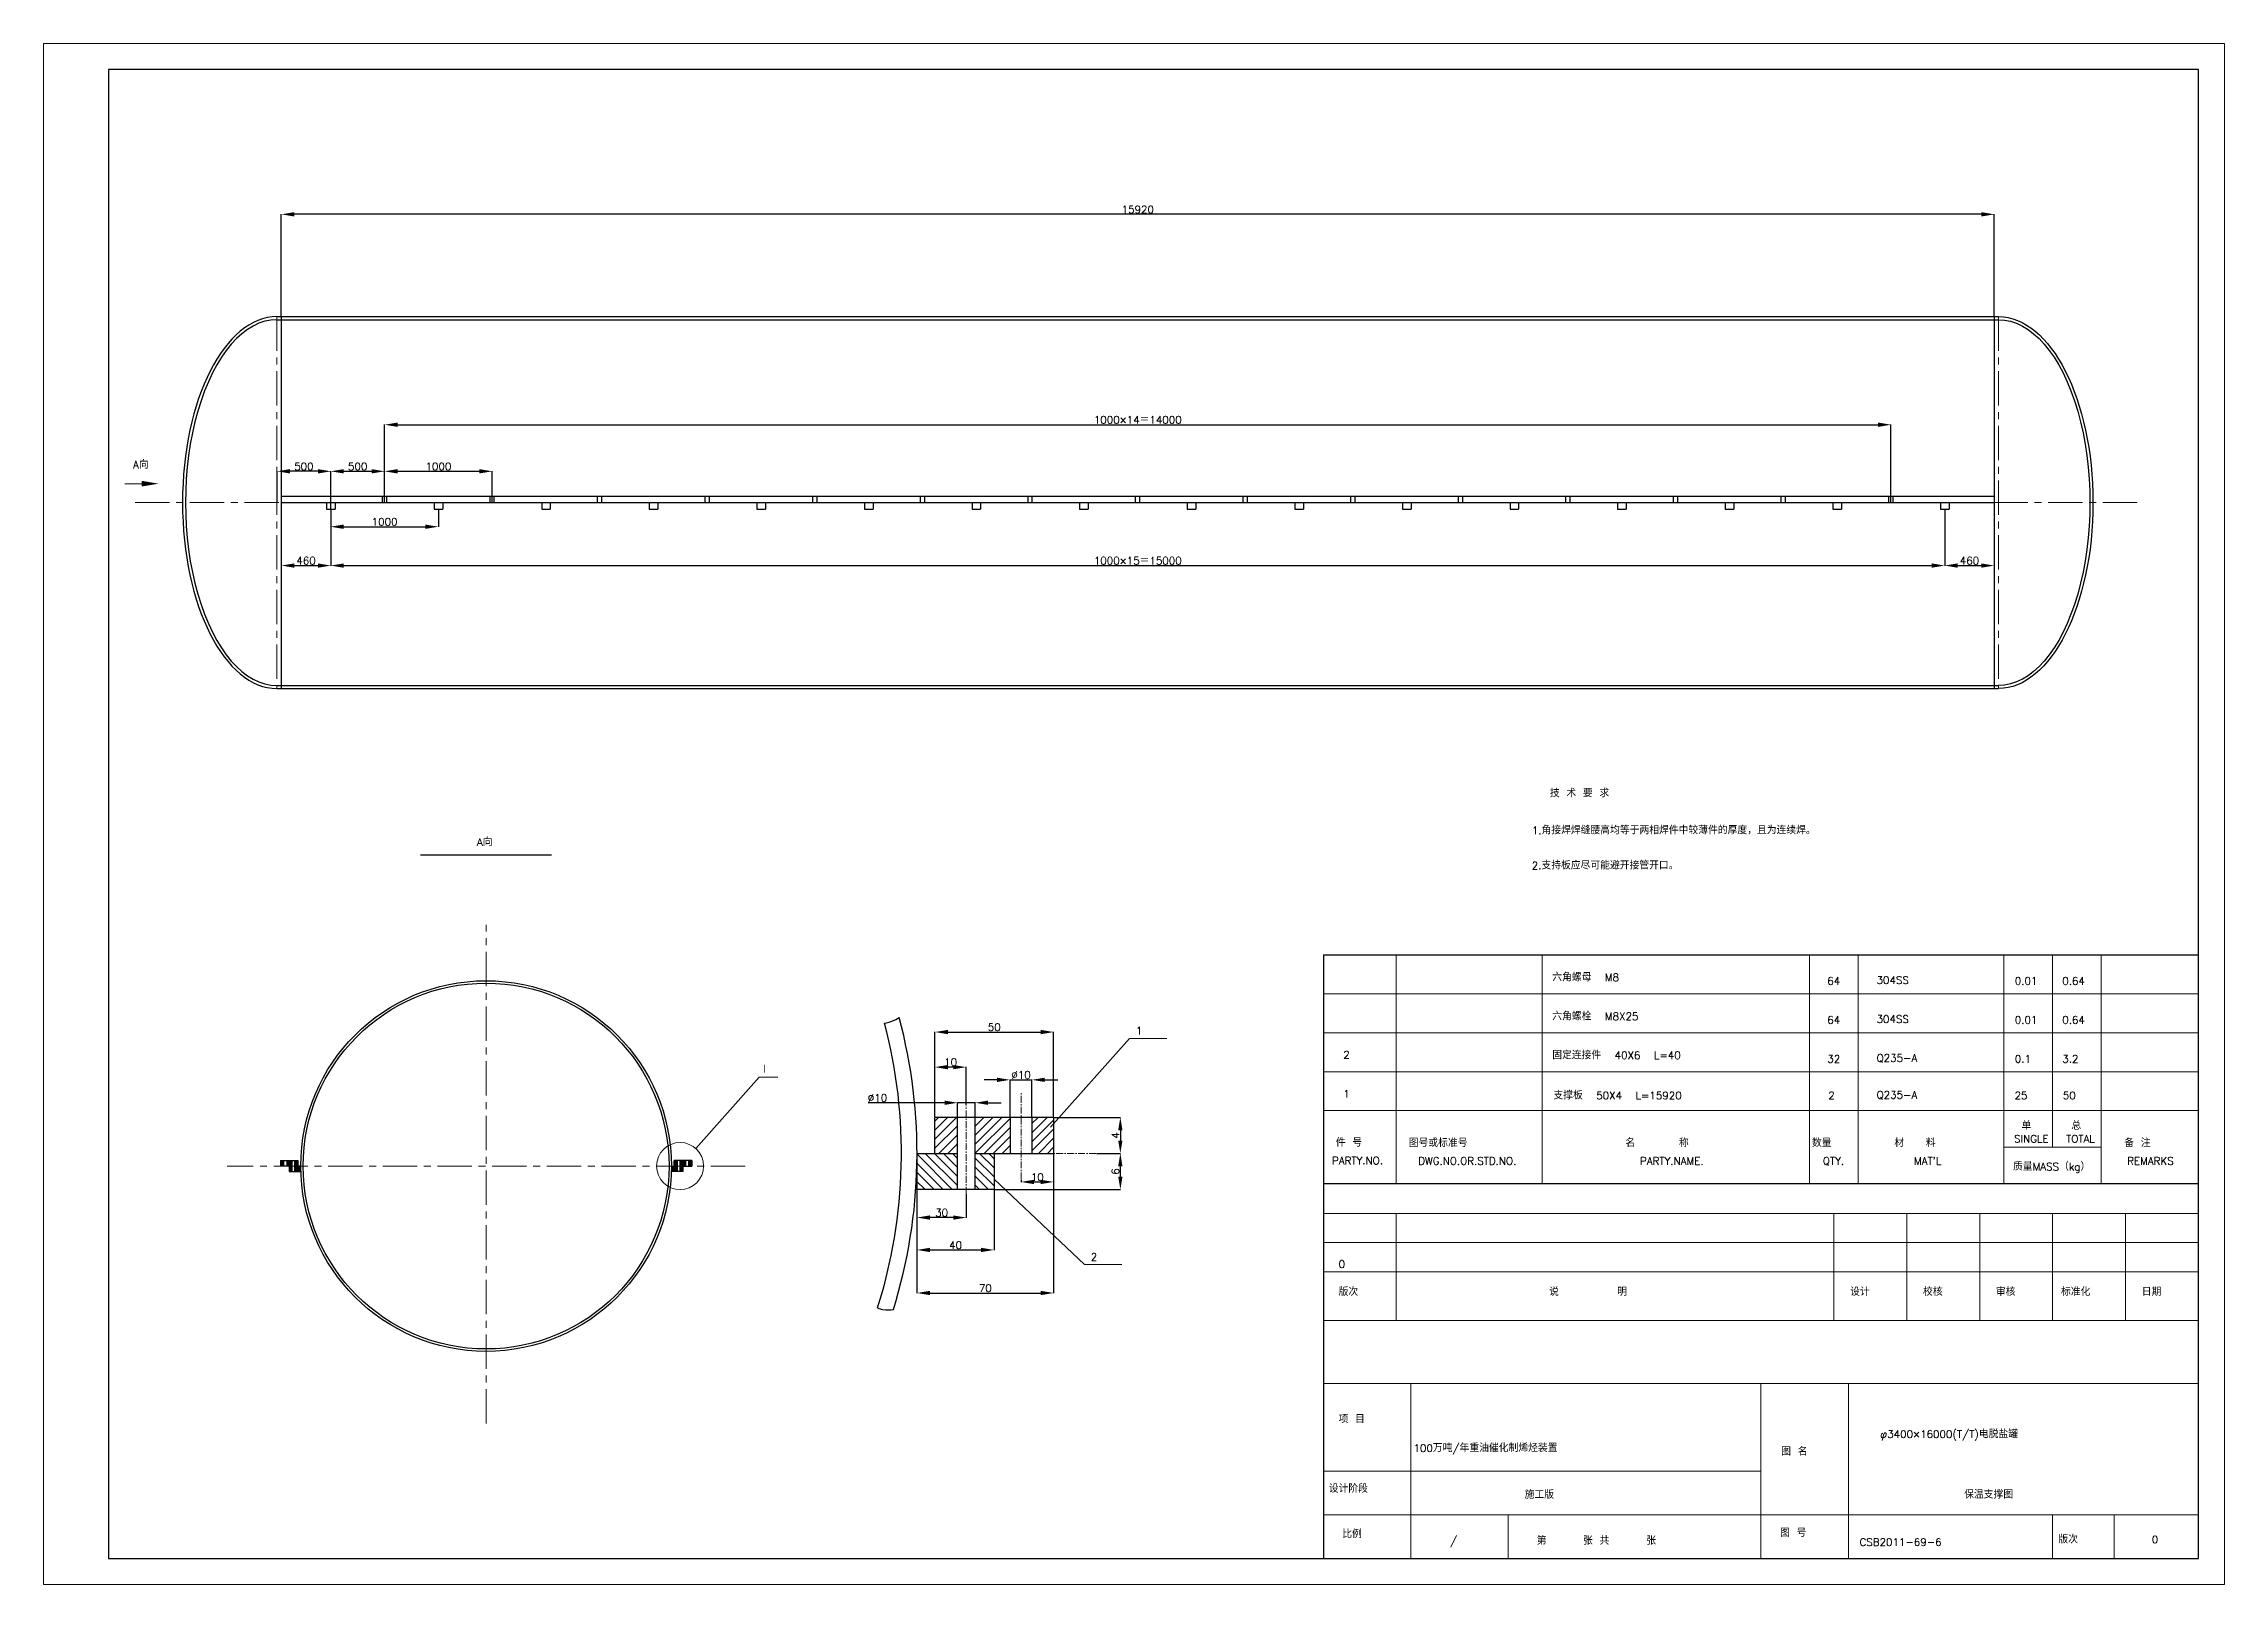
# Model space of a CAD drawing. Header units: millimetres. Extents: x 88585 to 143430, y -18275 to 16697.
# Drawn here: x 117893 to 138161, y -18275 to -3957 of the extents above; entities that cross this region are included whole.
import ezdxf
from ezdxf.enums import TextEntityAlignment as Align

# ---------------------------------------------------------------- set-up
doc = ezdxf.new("R2010")
doc.units = ezdxf.units.MM
doc.header["$PDMODE"] = 35
doc.linetypes.add('CENTER', pattern=[50.8, 31.75, -6.35, 6.35, -6.35])
doc.linetypes.add('CENTERX2', pattern=[4, 2.5, -0.5, 0.5, -0.5])
doc.layers.get('Defpoints').update_dxf_attribs({"lineweight": 15})
for name, color, linetype, lineweight in [('Layer4', 7, 'Continuous', 15), ('中心线', 1, 'CENTERX2', 15), ('图层1', 3, 'Continuous', 15), ('图层2', 1, 'CENTER', 15), ('粗实线', 250, 'Continuous', 30)]:
    doc.layers.add(name, color=color, linetype=linetype, lineweight=lineweight)
doc.layers.add('细线', color=7, linetype='Continuous')
doc.styles.get("Standard").update_dxf_attribs({"font": 'txt.shx', "height": 70, "bigfont": 'hzj.shx'})
doc.dimstyles.new('ISO-25$0', dxfattribs={"dimscale": 0.5, "dimtxt": 400, "dimasz": 3, "dimexe": 0.5, "dimexo": 0.625, "dimgap": 3, "dimtad": 1, "dimzin": 9, "dimdsep": 46, "dimtxsty": 'Standard', "dimcen": 2.5, "dimadec": 0, "dimazin": 0, "dimtfac": 1, "dimtmove": 0, "dimatfit": 3, "dimfxl": 0, "dimtolj": 1, "dimtzin": 0, "dimarcsym": 0})

# ---------------------------------------------------------------- blocks, each defined once
blk = doc.blocks.new('*D279')
at = {"layer": 'Defpoints', "color": 0}
for p in [(120102, -5543), (120102, -6494), (136022, -6494)]:
    blk.add_point(p, dxfattribs=at)
at = {"layer": '图层1', "color": 0, "lineweight": -2}
for p, q in [((120102, -6489), (120102, -5541)), ((135902, -5543), (120222, -5543)), ((136022, -6489), (136022, -5541))]:
    blk.add_line(p, q, dxfattribs=at)
at = {"layer": '图层1', "color": 0}
for points in [[(120222, -5523), (120222, -5563), (120102, -5543)], [(135902, -5523), (135902, -5563), (136022, -5543)]]:
    blk.add_solid(points, dxfattribs=at)
at = {"layer": '图层1', "color": 0, "insert": (128062, -5498), "char_height": 70, "attachment_point": 5}
blk.add_mtext('15920', dxfattribs=at)
blk = doc.blocks.new('*D280')
at = {"layer": 'Defpoints', "color": 0}
for p in [(126010, -14270), (127280, -14270), (127280, -15567)]:
    blk.add_point(p, dxfattribs=at)
at = {"layer": '图层1', "color": 0, "lineweight": -2}
for p, q in [((126010, -14275), (126010, -15568)), ((127280, -14275), (127280, -15568)), ((126130, -15567), (127160, -15567))]:
    blk.add_line(p, q, dxfattribs=at)
at = {"layer": '图层1', "color": 0}
for points in [[(126130, -15547), (126130, -15587), (126010, -15567)], [(127160, -15547), (127160, -15587), (127280, -15567)]]:
    blk.add_solid(points, dxfattribs=at)
at = {"layer": '图层1', "color": 0, "insert": (126645, -15522), "char_height": 70, "attachment_point": 5}
blk.add_mtext('70', dxfattribs=at)
blk = doc.blocks.new('*D281')
at = {"layer": 'Defpoints', "color": 0}
for p in [(126010, -14272), (126726, -14605), (126726, -15167)]:
    blk.add_point(p, dxfattribs=at)
at = {"layer": '图层1', "color": 0, "lineweight": -2}
for p, q in [((126010, -14277), (126010, -15168)), ((126726, -14610), (126726, -15168)), ((126130, -15167), (126606, -15167))]:
    blk.add_line(p, q, dxfattribs=at)
at = {"layer": '图层1', "color": 0}
for points in [[(126130, -15147), (126130, -15187), (126010, -15167)], [(126606, -15147), (126606, -15187), (126726, -15167)]]:
    blk.add_solid(points, dxfattribs=at)
at = {"layer": '图层1', "color": 0, "insert": (126368, -15122), "char_height": 70, "attachment_point": 5}
blk.add_mtext('40', dxfattribs=at)
blk = doc.blocks.new('*D282')
at = {"layer": 'Defpoints', "color": 0}
for p in [(127280, -13142), (126177, -13935), (127280, -13935)]:
    blk.add_point(p, dxfattribs=at)
at = {"layer": '图层1', "color": 0, "lineweight": -2}
for p, q in [((126177, -13930), (126177, -13141)), ((126297, -13142), (127160, -13142)), ((127280, -13930), (127280, -13141))]:
    blk.add_line(p, q, dxfattribs=at)
at = {"layer": '图层1', "color": 0}
for points in [[(126297, -13122), (126297, -13162), (126177, -13142)], [(127160, -13122), (127160, -13162), (127280, -13142)]]:
    blk.add_solid(points, dxfattribs=at)
at = {"layer": '图层1', "color": 0, "insert": (126728, -13097), "char_height": 70, "attachment_point": 5}
blk.add_mtext('50', dxfattribs=at)
blk = doc.blocks.new('*D283')
at = {"layer": 'Defpoints', "color": 0}
for p in [(127280, -13935), (127673, -14270), (127900, -14270)]:
    blk.add_point(p, dxfattribs=at)
at = {"layer": '图层1', "color": 0, "lineweight": -2}
for p, q in [((127285, -13935), (127901, -13935)), ((127900, -14055), (127900, -14150)), ((127678, -14270), (127901, -14270))]:
    blk.add_line(p, q, dxfattribs=at)
at = {"layer": '图层1', "color": 0}
for points in [[(127880, -14055), (127920, -14055), (127900, -13935)], [(127880, -14150), (127920, -14150), (127900, -14270)]]:
    blk.add_solid(points, dxfattribs=at)
at = {"layer": '图层1', "color": 0, "insert": (127855, -14103), "char_height": 70, "attachment_point": 5, "rotation": 90}
blk.add_mtext('4', dxfattribs=at)
blk = doc.blocks.new('*D284')
at = {"layer": 'Defpoints', "color": 0}
for p in [(127673, -14270), (127900, -14270), (126726, -14605)]:
    blk.add_point(p, dxfattribs=at)
at = {"layer": '图层1', "color": 0, "lineweight": -2}
for p, q in [((127678, -14270), (127901, -14270)), ((127900, -14485), (127900, -14390)), ((126731, -14605), (127901, -14605))]:
    blk.add_line(p, q, dxfattribs=at)
at = {"layer": '图层1', "color": 0}
for points in [[(127880, -14390), (127920, -14390), (127900, -14270)], [(127880, -14485), (127920, -14485), (127900, -14605)]]:
    blk.add_solid(points, dxfattribs=at)
at = {"layer": '图层1', "color": 0, "insert": (127855, -14437), "char_height": 70, "attachment_point": 5, "rotation": 90}
blk.add_mtext('6', dxfattribs=at)
blk = doc.blocks.new('*D285')
at = {"layer": 'Defpoints', "color": 0}
for p in [(127078, -13586), (126875, -13935), (127078, -13935)]:
    blk.add_point(p, dxfattribs=at)
at = {"layer": '图层1', "color": 0, "lineweight": -2}
for p, q in [((126755, -13586), (126635, -13586)), ((126875, -13930), (126875, -13585)), ((126875, -13586), (127078, -13586)), ((127078, -13930), (127078, -13585)), ((127198, -13586), (127318, -13586))]:
    blk.add_line(p, q, dxfattribs=at)
at = {"layer": '图层1', "color": 0}
for points in [[(126755, -13566), (126755, -13606), (126875, -13586)], [(127198, -13566), (127198, -13606), (127078, -13586)]]:
    blk.add_solid(points, dxfattribs=at)
at = {"layer": '图层1', "color": 0, "insert": (126977, -13541), "char_height": 70, "attachment_point": 5}
blk.add_mtext('%%C10', dxfattribs=at)
blk = doc.blocks.new('*D286')
at = {"layer": 'Defpoints', "color": 0}
for p in [(127280, -14270), (126977, -14510), (127280, -14535)]:
    blk.add_point(p, dxfattribs=at)
at = {"layer": '图层1', "color": 0, "lineweight": -2}
for p, q in [((127280, -14275), (127280, -14537)), ((126977, -14515), (126977, -14537)), ((127097, -14535), (127160, -14535))]:
    blk.add_line(p, q, dxfattribs=at)
at = {"layer": '图层1', "color": 0}
for points in [[(127097, -14515), (127097, -14555), (126977, -14535)], [(127160, -14515), (127160, -14555), (127280, -14535)]]:
    blk.add_solid(points, dxfattribs=at)
at = {"layer": '图层1', "color": 0, "insert": (127128, -14490), "char_height": 70, "attachment_point": 5}
blk.add_mtext('10', dxfattribs=at)
blk = doc.blocks.new('*D287')
at = {"layer": 'Defpoints', "color": 0}
for p in [(126177, -13468), (126177, -13935), (126468, -13824)]:
    blk.add_point(p, dxfattribs=at)
at = {"layer": '图层1', "color": 0, "lineweight": -2}
for p, q in [((126177, -13930), (126177, -13466)), ((126348, -13468), (126297, -13468)), ((126468, -13819), (126468, -13466))]:
    blk.add_line(p, q, dxfattribs=at)
at = {"layer": '图层1', "color": 0}
for points in [[(126297, -13448), (126297, -13488), (126177, -13468)], [(126348, -13448), (126348, -13488), (126468, -13468)]]:
    blk.add_solid(points, dxfattribs=at)
at = {"layer": '图层1', "color": 0, "insert": (126322, -13423), "char_height": 70, "attachment_point": 5}
blk.add_mtext('10', dxfattribs=at)
blk = doc.blocks.new('*D288')
at = {"layer": 'Defpoints', "color": 0}
for p in [(126386, -13799), (126386, -13935), (126551, -13935)]:
    blk.add_point(p, dxfattribs=at)
at = {"layer": '图层1', "color": 0, "lineweight": -2}
for p, q in [((126266, -13799), (125557, -13799)), ((126386, -13930), (126386, -13798)), ((126551, -13799), (126386, -13799)), ((126551, -13930), (126551, -13798)), ((126671, -13799), (126791, -13799))]:
    blk.add_line(p, q, dxfattribs=at)
at = {"layer": '图层1', "color": 0}
for points in [[(126266, -13779), (126266, -13819), (126386, -13799)], [(126671, -13779), (126671, -13819), (126551, -13799)]]:
    blk.add_solid(points, dxfattribs=at)
at = {"layer": '图层1', "color": 0, "insert": (125643, -13754), "char_height": 70, "attachment_point": 5}
blk.add_mtext('%%C10', dxfattribs=at)
blk = doc.blocks.new('*D289')
at = {"layer": 'Defpoints', "color": 0}
for p in [(126010, -14605), (126468, -14644), (126010, -14866)]:
    blk.add_point(p, dxfattribs=at)
at = {"layer": '图层1', "color": 0, "lineweight": -2}
for p, q in [((126010, -14610), (126010, -14867)), ((126468, -14649), (126468, -14867)), ((126348, -14866), (126130, -14866))]:
    blk.add_line(p, q, dxfattribs=at)
at = {"layer": '图层1', "color": 0}
for points in [[(126130, -14846), (126130, -14886), (126010, -14866)], [(126348, -14846), (126348, -14886), (126468, -14866)]]:
    blk.add_solid(points, dxfattribs=at)
at = {"layer": '图层1', "color": 0, "insert": (126239, -14821), "char_height": 70, "attachment_point": 5}
blk.add_mtext('30', dxfattribs=at)
blk = doc.blocks.new('*D290')
at = {"layer": 'Defpoints', "color": 0}
for p in [(120062, -7931), (120062, -8222), (120562, -8282)]:
    blk.add_point(p, dxfattribs=at)
at = {"layer": '图层1', "color": 0, "lineweight": -2}
for p, q in [((120062, -8217), (120062, -7930)), ((120442, -7931), (120182, -7931)), ((120562, -8277), (120562, -7930))]:
    blk.add_line(p, q, dxfattribs=at)
at = {"layer": '图层1', "color": 0}
for points in [[(120182, -7911), (120182, -7951), (120062, -7931)], [(120442, -7911), (120442, -7951), (120562, -7931)]]:
    blk.add_solid(points, dxfattribs=at)
at = {"layer": '图层1', "color": 0, "insert": (120312, -7886), "char_height": 70, "attachment_point": 5}
blk.add_mtext('500', dxfattribs=at)
blk = doc.blocks.new('*D291')
at = {"layer": 'Defpoints', "color": 0}
for p in [(120562, -8282), (121562, -8282), (121562, -8446)]:
    blk.add_point(p, dxfattribs=at)
at = {"layer": '图层1', "color": 0, "lineweight": -2}
for p, q in [((120562, -8287), (120562, -8447)), ((121562, -8287), (121562, -8447)), ((120682, -8446), (121442, -8446))]:
    blk.add_line(p, q, dxfattribs=at)
at = {"layer": '图层1', "color": 0}
for points in [[(120682, -8426), (120682, -8466), (120562, -8446)], [(121442, -8426), (121442, -8466), (121562, -8446)]]:
    blk.add_solid(points, dxfattribs=at)
at = {"layer": '图层1', "color": 0, "insert": (121062, -8401), "char_height": 70, "attachment_point": 5}
blk.add_mtext('1000', dxfattribs=at)
blk = doc.blocks.new('*D292')
at = {"layer": 'Defpoints', "color": 0}
for p in [(121062, -7931), (120562, -8282), (121062, -8222)]:
    blk.add_point(p, dxfattribs=at)
at = {"layer": '图层1', "color": 0, "lineweight": -2}
for p, q in [((120562, -8277), (120562, -7930)), ((120682, -7931), (120942, -7931)), ((121062, -8217), (121062, -7930))]:
    blk.add_line(p, q, dxfattribs=at)
at = {"layer": '图层1', "color": 0}
for points in [[(120682, -7911), (120682, -7951), (120562, -7931)], [(120942, -7911), (120942, -7951), (121062, -7931)]]:
    blk.add_solid(points, dxfattribs=at)
at = {"layer": '图层1', "color": 0, "insert": (120812, -7886), "char_height": 70, "attachment_point": 5}
blk.add_mtext('500', dxfattribs=at)
blk = doc.blocks.new('*D293')
at = {"layer": 'Defpoints', "color": 0}
for p in [(122062, -7931), (121062, -8222), (122062, -8222)]:
    blk.add_point(p, dxfattribs=at)
at = {"layer": '图层1', "color": 0, "lineweight": -2}
for p, q in [((121062, -8217), (121062, -7930)), ((121182, -7931), (121942, -7931)), ((122062, -8217), (122062, -7930))]:
    blk.add_line(p, q, dxfattribs=at)
at = {"layer": '图层1', "color": 0}
for points in [[(121182, -7911), (121182, -7951), (121062, -7931)], [(121942, -7911), (121942, -7951), (122062, -7931)]]:
    blk.add_solid(points, dxfattribs=at)
at = {"layer": '图层1', "color": 0, "insert": (121562, -7886), "char_height": 70, "attachment_point": 5}
blk.add_mtext('1000', dxfattribs=at)
blk = doc.blocks.new('*D294')
at = {"layer": 'Defpoints', "color": 0}
for p in [(135062, -7498), (121062, -8222), (135062, -8222)]:
    blk.add_point(p, dxfattribs=at)
at = {"layer": '图层1', "color": 0, "lineweight": -2}
for p, q in [((121062, -8217), (121062, -7497)), ((121182, -7498), (134942, -7498)), ((135062, -8217), (135062, -7497))]:
    blk.add_line(p, q, dxfattribs=at)
at = {"layer": '图层1', "color": 0}
for points in [[(121182, -7478), (121182, -7518), (121062, -7498)], [(134942, -7478), (134942, -7518), (135062, -7498)]]:
    blk.add_solid(points, dxfattribs=at)
at = {"layer": '图层1', "color": 0, "insert": (128062, -7453), "char_height": 70, "attachment_point": 5}
blk.add_mtext('1000×14＝14000', dxfattribs=at)
blk = doc.blocks.new('*D295')
at = {"layer": 'Defpoints', "color": 0}
for p in [(120562, -8282), (135562, -8282), (135562, -8807)]:
    blk.add_point(p, dxfattribs=at)
at = {"layer": '图层1', "color": 0, "lineweight": -2}
for p, q in [((120562, -8287), (120562, -8808)), ((135562, -8287), (135562, -8808)), ((120682, -8807), (135442, -8807))]:
    blk.add_line(p, q, dxfattribs=at)
at = {"layer": '图层1', "color": 0}
for points in [[(120682, -8787), (120682, -8827), (120562, -8807)], [(135442, -8787), (135442, -8827), (135562, -8807)]]:
    blk.add_solid(points, dxfattribs=at)
at = {"layer": '图层1', "color": 0, "insert": (128062, -8762), "char_height": 70, "attachment_point": 5}
blk.add_mtext('1000×15＝15000', dxfattribs=at)
blk = doc.blocks.new('*D296')
at = {"layer": 'Defpoints', "color": 0}
for p in [(120102, -8222), (120562, -8287), (120562, -8807)]:
    blk.add_point(p, dxfattribs=at)
at = {"layer": '图层1', "color": 0, "lineweight": -2}
for p, q in [((120102, -8227), (120102, -8808)), ((120562, -8292), (120562, -8808)), ((120222, -8807), (120442, -8807))]:
    blk.add_line(p, q, dxfattribs=at)
at = {"layer": '图层1', "color": 0}
for points in [[(120222, -8787), (120222, -8827), (120102, -8807)], [(120442, -8787), (120442, -8827), (120562, -8807)]]:
    blk.add_solid(points, dxfattribs=at)
at = {"layer": '图层1', "color": 0, "insert": (120332, -8762), "char_height": 70, "attachment_point": 5}
blk.add_mtext('460', dxfattribs=at)
blk = doc.blocks.new('*D297')
at = {"layer": 'Defpoints', "color": 0}
for p in [(135562, -8282), (136022, -8222), (136022, -8807)]:
    blk.add_point(p, dxfattribs=at)
at = {"layer": '图层1', "color": 0, "lineweight": -2}
for p, q in [((135562, -8287), (135562, -8808)), ((136022, -8227), (136022, -8808)), ((135682, -8807), (135902, -8807))]:
    blk.add_line(p, q, dxfattribs=at)
at = {"layer": '图层1', "color": 0}
for points in [[(135682, -8787), (135682, -8827), (135562, -8807)], [(135902, -8787), (135902, -8827), (136022, -8807)]]:
    blk.add_solid(points, dxfattribs=at)
at = {"layer": '图层1', "color": 0, "insert": (135792, -8762), "char_height": 70, "attachment_point": 5}
blk.add_mtext('460', dxfattribs=at)

msp = doc.modelspace()

# ---------------------------------------------------------------- hatches: boundary and pattern name
at = {"layer": '细线'}
h = msp.add_hatch(dxfattribs=at)
h.set_pattern_fill('ANSI31', color=256, scale=18.75, style=0)
h.set_pattern_definition([(45, (132337.626, -192352.15), (-42.09495, 42.09495), [])])
h.paths.add_polyline_path([(126386.029, -14269.949), (126386.029, -13935.117), (126176.565, -13935.117), (126176.565, -14269.949)])
h.paths.add_polyline_path([(126550.589, -13935.117), (126550.589, -14269.949), (126875.037, -14269.949), (126875.037, -13935.117)])
h.paths.add_polyline_path([(127078.408, -14269.949), (127280.12, -14269.949), (127280.12, -13935.117), (127078.408, -13935.117)])
h = msp.add_hatch(dxfattribs=at)
h.set_pattern_fill('ANSI31', color=256, scale=2.8125, style=0)
h.set_pattern_definition([(135, (119334.267, -41099.435), (6.3142426, 6.3142426), [])])
h.paths.add_polyline_path([(120227.006, -14387.105), (120227.006, -14336.88), (120258.426, -14336.88), (120258.426, -14387.105)])
h.paths.add_polyline_path([(120202.322, -14336.88), (120202.322, -14387.105), (120153.655, -14387.105), (120153.655, -14336.88)])
h.paths.add_polyline_path([(120123.149, -14387.105), (120092.893, -14387.105), (120092.893, -14336.88), (120123.149, -14336.88)])
h = msp.add_hatch(dxfattribs=at)
h.set_pattern_fill('ANSI31', color=256, scale=2.8125, angle=90, style=0)
h.set_pattern_definition([(45, (119334.267, -41099.435), (6.3142426, -6.3142426), [])])
h.paths.add_polyline_path([(120283.357, -14387.105, 0.017102047), (120285.076, -14437.33), (120227.006, -14437.33), (120227.006, -14387.105)])
h.paths.add_polyline_path([(120202.322, -14437.33), (120175.971, -14437.33), (120175.971, -14387.105), (120202.322, -14387.105)])
h = msp.add_hatch(dxfattribs=at)
h.set_pattern_fill('ANSI31', color=256, scale=2.8125, angle=90, style=0)
h.set_pattern_definition([(135, (124676.448, -41099.435), (-6.3142426, -6.3142426), [])])
h.paths.add_polyline_path([(123727.357, -14387.105, -0.017102047), (123725.639, -14437.33), (123783.708, -14437.33), (123783.708, -14387.105)])
h.paths.add_polyline_path([(123808.392, -14437.33), (123834.743, -14437.33), (123834.743, -14387.105), (123808.392, -14387.105)])
h = msp.add_hatch(dxfattribs=at)
h.set_pattern_fill('ANSI31', color=256, scale=2.8125, style=0)
h.set_pattern_definition([(45, (124676.448, -41099.435), (-6.3142426, 6.3142426), [])])
h.paths.add_polyline_path([(123783.708, -14387.105), (123783.708, -14336.88), (123752.289, -14336.88), (123752.289, -14387.105)])
h.paths.add_polyline_path([(123808.392, -14336.88), (123808.392, -14387.105), (123857.06, -14387.105), (123857.06, -14336.88)])
h.paths.add_polyline_path([(123887.565, -14387.105), (123917.822, -14387.105), (123917.822, -14336.88), (123887.565, -14336.88)])
h = msp.add_hatch(dxfattribs=at)
h.set_pattern_fill('ANSI31', color=256, scale=18.75, angle=90, style=0)
h.set_pattern_definition([(135, (132337.626, -192352.15), (-42.09495, -42.09495), [])])
h.paths.add_polyline_path([(126010.355, -14269.949, -0.017102047), (125998.899, -14604.78), (126386.029, -14604.78), (126386.029, -14269.949)])
h.paths.add_polyline_path([(126550.589, -14604.78), (126726.261, -14604.78), (126726.261, -14269.949), (126550.589, -14269.949)])

# ---------------------------------------------------------------- linework, layer by layer
at = {"layer": 'Layer4', "color": 0}
for p, q in [((130464.974, -12424.879), (130464.974, -14549.629)), ((131820.459, -12424.879), (131820.459, -14549.629)), ((134305.513, -12424.879), (134305.513, -14549.629)), ((134757.342, -12424.879), (134757.342, -14549.629)), ((136112.826, -12424.879), (136112.826, -14549.629)), ((136564.654, -12424.879), (136564.654, -14210.758)), ((137016.482, -12424.879), (137016.482, -14549.629)), ((129787.232, -12786.92), (137920.138, -12786.92)), ((129787.232, -13148.962), (137920.138, -13148.962)), ((129787.232, -13510.425), (137920.138, -13510.425)), ((129787.232, -13871.887), (137920.138, -13871.887)), ((129787.232, -13871.887), (137920.138, -13871.887)), ((136112.826, -14210.758), (137016.482, -14210.758)), ((129787.232, -14549.629), (137920.138, -14549.629)), ((129787.232, -14549.629), (137920.138, -14549.629)), ((129787.232, -14549.629), (137920.138, -14549.629)), ((129787.232, -14549.629), (137920.138, -14549.629)), ((129787.232, -14549.629), (137920.138, -14549.629)), ((129787.232, -14549.629), (137920.138, -14549.629)), ((129787.232, -14549.629), (137920.138, -14549.629)), ((129787.232, -14549.629), (137920.138, -14549.629))]:
    msp.add_line(p, q, dxfattribs=at)
at = {"layer": 'Layer4'}
for p, q in [((127986.038, -13200.559), (127250.375, -14026.455)), ((127986.038, -13200.559), (128333.071, -13200.559)), ((124544.055, -13561.209), (123953.872, -14223.781)), ((124544.055, -13561.209), (124717.572, -13561.209)), ((127565.983, -15303.28), (126726.261, -14509.261)), ((127565.983, -15303.28), (127913.016, -15303.28)), ((129245.038, -18033.688), (133582.588, -18033.688)), ((129245.038, -18033.688), (133582.588, -18033.688))]:
    msp.add_line(p, q, dxfattribs=at)
at = {"layer": 'Layer4', "color": 7}
for p, q in [((129787.232, -14827.265), (137920.138, -14827.265)), ((129787.232, -14827.265), (137920.138, -14827.265)), ((130464.974, -14827.265), (130464.974, -15821.287)), ((134531.427, -14827.265), (134531.427, -15821.287)), ((135209.17, -14827.265), (135209.17, -15821.287)), ((135886.912, -14827.265), (135886.912, -15821.287)), ((136564.654, -14827.265), (136564.654, -15821.287)), ((137242.396, -14827.265), (137242.396, -15821.287)), ((129787.232, -15098.362), (137920.138, -15098.362)), ((129787.232, -15369.459), (137920.138, -15369.459)), ((129787.232, -15821.287), (137920.138, -15821.287)), ((129787.232, -15821.287), (137920.138, -15821.287)), ((129787.232, -16408.663), (137920.138, -16408.663)), ((130600.523, -16408.663), (130600.523, -17628.599)), ((133853.685, -16408.663), (133853.685, -18035.244)), ((134666.976, -16408.663), (134666.976, -18035.244)), ((129787.232, -17221.954), (133853.685, -17221.954)), ((129787.232, -17628.599), (137920.138, -17628.599)), ((130600.523, -17628.599), (130600.523, -18035.244)), ((131504.179, -17628.599), (131504.179, -18035.244)), ((136564.544, -17628.599), (136564.544, -18035.244)), ((137135.429, -17628.599), (137135.429, -18035.244))]:
    msp.add_line(p, q, dxfattribs=at)
at = {"layer": 'Layer4'}
msp.add_circle((123808.392, -14387.105), 218.721, dxfattribs=at)
at = {"layer": '图层1', "color": 7}
for p, q in [((117892.795, -3956.598), (138161.113, -3956.598)), ((117892.795, -18274.663), (117892.795, -3956.598)), ((138161.113, -3956.598), (138161.113, -18274.663)), ((118646.493, -8045.993), (118802.691, -8045.993)), ((138161.113, -18274.663), (117892.795, -18274.663))]:
    msp.add_line(p, q, dxfattribs=at)
msp.add_solid([(118802.691, -8019.326), (118802.691, -8072.659), (118962.691, -8045.993)], dxfattribs=at)
at = {"layer": '图层2', "ltscale": 10}
for p, q in [((120061.801, -6493.886), (120061.801, -9949.886)), ((136061.801, -6493.886), (136061.801, -9949.886)), ((118744.182, -8221.886), (137379.42, -8221.886)), ((122005.357, -16778.146), (122005.357, -12145.614)), ((124412.465, -14387.105), (119598.25, -14387.105))]:
    msp.add_line(p, q, dxfattribs=at)
at = {"layer": '图层2', "ltscale": 2}
for p, q in [((126976.723, -14509.968), (126976.723, -13710.39)), ((126468.309, -14644.381), (126468.309, -13823.992)), ((127672.986, -14269.949), (126550.589, -14269.949))]:
    msp.add_line(p, q, dxfattribs=at)
at = {"layer": '粗实线', "color": 7}
for p, q in [((137920.138, -4197.573), (118495.233, -4197.573)), ((118495.233, -4197.573), (118495.233, -18033.688)), ((137920.138, -18029.538), (137920.138, -4197.573)), ((120061.801, -6493.886), (136061.801, -6493.886)), ((120061.801, -6521.886), (136061.801, -6521.886)), ((120101.801, -6493.886), (120101.801, -9949.886)), ((136021.801, -6493.886), (136021.801, -9949.886)), ((120101.801, -8161.886), (136021.801, -8161.886)), ((120101.801, -8161.886), (120101.801, -8221.886)), ((120101.801, -8221.886), (136021.801, -8221.886)), ((136021.801, -8161.886), (136021.801, -8221.886)), ((120061.801, -9921.886), (136061.801, -9921.886)), ((120061.801, -9949.886), (136061.801, -9949.886)), ((121394.525, -11495.156), (122613.727, -11495.156)), ((129787.232, -12424.879), (129787.232, -18035.244)), ((126176.565, -14269.949), (126176.565, -13935.117)), ((127280.12, -13935.117), (126176.565, -13935.117)), ((126386.029, -14604.78), (126386.029, -13935.117)), ((126550.589, -14604.78), (126550.589, -13935.117)), ((126875.037, -13935.117), (126875.037, -14269.949)), ((127078.408, -13935.117), (127078.408, -14269.949)), ((127280.12, -13935.117), (127280.12, -14269.949)), ((120092.893, -14336.88), (120258.426, -14336.88)), ((120092.893, -14336.88), (120092.893, -14387.105)), ((120202.322, -14387.105), (120092.893, -14387.105)), ((120123.149, -14336.88), (120123.149, -14387.105)), ((120153.655, -14336.88), (120153.655, -14387.105)), ((120175.971, -14387.105), (120175.971, -14437.33)), ((120202.322, -14437.33), (120202.322, -14336.88)), ((120227.006, -14437.33), (120227.006, -14336.88)), ((120283.357, -14387.105), (120227.006, -14387.105)), ((120258.426, -14387.105), (120258.426, -14336.88)), ((123727.357, -14387.105), (123783.708, -14387.105)), ((123752.289, -14387.105), (123752.289, -14336.88)), ((123917.822, -14336.88), (123752.289, -14336.88)), ((123783.708, -14437.33), (123783.708, -14336.88)), ((123808.392, -14437.33), (123808.392, -14336.88)), ((123808.392, -14387.105), (123917.822, -14387.105)), ((123834.743, -14387.105), (123834.743, -14437.33)), ((123857.06, -14336.88), (123857.06, -14387.105)), ((123887.565, -14336.88), (123887.565, -14387.105)), ((123917.822, -14336.88), (123917.822, -14387.105)), ((126010.355, -14269.949), (126386.029, -14269.949)), ((126550.589, -14269.949), (127280.12, -14269.949)), ((126726.261, -14269.949), (126726.261, -14604.78)), ((120175.971, -14437.33), (120285.076, -14437.33)), ((123834.743, -14437.33), (123725.639, -14437.33)), ((126726.261, -14604.78), (125998.899, -14604.78)), ((118495.233, -18033.688), (137920.138, -18033.688))]:
    msp.add_line(p, q, dxfattribs=at)
at = {"layer": '粗实线', "color": 0}
for p, q in [((120521.801, -8221.886), (120521.801, -8281.886)), ((120521.801, -8281.886), (120601.801, -8281.886)), ((120601.801, -8221.886), (120601.801, -8281.886)), ((121041.801, -8221.886), (121041.801, -8161.886)), ((121041.801, -8221.886), (121081.801, -8221.886)), ((121081.801, -8221.886), (121081.801, -8161.886)), ((121521.801, -8221.886), (121521.801, -8281.886)), ((121521.801, -8281.886), (121601.801, -8281.886)), ((121601.801, -8221.886), (121601.801, -8281.886)), ((122041.801, -8221.886), (122041.801, -8161.886)), ((122041.801, -8221.886), (122081.801, -8221.886)), ((122081.801, -8221.886), (122081.801, -8161.886)), ((122521.801, -8221.886), (122521.801, -8281.886)), ((122521.801, -8281.886), (122601.801, -8281.886)), ((122601.801, -8221.886), (122601.801, -8281.886)), ((123041.801, -8221.886), (123041.801, -8161.886)), ((123081.801, -8221.886), (123081.801, -8161.886)), ((123521.801, -8221.886), (123521.801, -8281.886)), ((123521.801, -8281.886), (123601.801, -8281.886)), ((123601.801, -8221.886), (123601.801, -8281.886)), ((124041.801, -8221.886), (124041.801, -8161.886)), ((124081.801, -8221.886), (124081.801, -8161.886)), ((124521.801, -8221.886), (124521.801, -8281.886)), ((124521.801, -8281.886), (124601.801, -8281.886)), ((124601.801, -8221.886), (124601.801, -8281.886)), ((125041.801, -8221.886), (125041.801, -8161.886)), ((125081.801, -8221.886), (125081.801, -8161.886)), ((125521.801, -8221.886), (125521.801, -8281.886)), ((125521.801, -8281.886), (125601.801, -8281.886)), ((125601.801, -8221.886), (125601.801, -8281.886)), ((126041.801, -8221.886), (126041.801, -8161.886)), ((126081.801, -8221.886), (126081.801, -8161.886)), ((126521.801, -8221.886), (126521.801, -8281.886)), ((126521.801, -8281.886), (126601.801, -8281.886)), ((126601.801, -8221.886), (126601.801, -8281.886)), ((127041.801, -8221.886), (127041.801, -8161.886)), ((127081.801, -8221.886), (127081.801, -8161.886)), ((127521.801, -8221.886), (127521.801, -8281.886)), ((127521.801, -8281.886), (127601.801, -8281.886)), ((127601.801, -8221.886), (127601.801, -8281.886)), ((128041.801, -8221.886), (128041.801, -8161.886)), ((128081.801, -8221.886), (128081.801, -8161.886)), ((128521.801, -8221.886), (128521.801, -8281.886)), ((128521.801, -8281.886), (128601.801, -8281.886)), ((128601.801, -8221.886), (128601.801, -8281.886)), ((129041.801, -8221.886), (129041.801, -8161.886)), ((129081.801, -8221.886), (129081.801, -8161.886)), ((129521.801, -8221.886), (129521.801, -8281.886)), ((129521.801, -8281.886), (129601.801, -8281.886)), ((129601.801, -8221.886), (129601.801, -8281.886)), ((130041.801, -8221.886), (130041.801, -8161.886)), ((130081.801, -8221.886), (130081.801, -8161.886)), ((130521.801, -8221.886), (130521.801, -8281.886)), ((130521.801, -8281.886), (130601.801, -8281.886)), ((130601.801, -8221.886), (130601.801, -8281.886)), ((131041.801, -8221.886), (131041.801, -8161.886)), ((131081.801, -8221.886), (131081.801, -8161.886)), ((131521.801, -8221.886), (131521.801, -8281.886)), ((131521.801, -8281.886), (131601.801, -8281.886)), ((131601.801, -8221.886), (131601.801, -8281.886)), ((132041.801, -8221.886), (132041.801, -8161.886)), ((132081.801, -8221.886), (132081.801, -8161.886)), ((132521.801, -8221.886), (132521.801, -8281.886)), ((132521.801, -8281.886), (132601.801, -8281.886)), ((132601.801, -8221.886), (132601.801, -8281.886)), ((133041.801, -8221.886), (133041.801, -8161.886)), ((133081.801, -8221.886), (133081.801, -8161.886)), ((133521.801, -8221.886), (133521.801, -8281.886)), ((133521.801, -8281.886), (133601.801, -8281.886)), ((133601.801, -8221.886), (133601.801, -8281.886)), ((134041.801, -8221.886), (134041.801, -8161.886)), ((134081.801, -8221.886), (134081.801, -8161.886)), ((134521.801, -8221.886), (134521.801, -8281.886)), ((134521.801, -8281.886), (134601.801, -8281.886)), ((134601.801, -8221.886), (134601.801, -8281.886)), ((135041.801, -8221.886), (135041.801, -8161.886)), ((135041.801, -8221.886), (135081.801, -8221.886)), ((135081.801, -8221.886), (135081.801, -8161.886)), ((135521.801, -8221.886), (135521.801, -8281.886)), ((135521.801, -8281.886), (135601.801, -8281.886)), ((135601.801, -8221.886), (135601.801, -8281.886)), ((129787.232, -12424.879), (137920.138, -12424.879)), ((129787.232, -14549.629), (137920.138, -14549.629))]:
    msp.add_line(p, q, dxfattribs=at)
at = {"layer": '粗实线', "color": 7}
for radius in [1722, 1700]:
    msp.add_circle((122005.357, -14387.105), radius, dxfattribs=at)
for radius, start, end in [(4754.184, 342.4228181, 14.7376786), (4898.904, 342.7976917, 14.9453447)]:
    msp.add_arc((121111.452, -14269.949), radius, start, end, dxfattribs=at)
for major_axis, ratio, start_param, end_param in [((0, -1728), 0.508101852, 3.141592654, 6.283185307), ((0, 1700), 0.5, 0, 3.141592654)]:
    msp.add_ellipse((120061.801, -8221.886), major_axis=major_axis, ratio=ratio, start_param=start_param, end_param=end_param, dxfattribs=at)
at = {"layer": '粗实线', "color": 7, "extrusion": (0, 0, -1)}
for major_axis, ratio, start_param, end_param in [((0, -1728), 0.508101852, 3.141592654, 6.283185307), ((0, 1700), 0.5, 0, 3.141592654)]:
    msp.add_ellipse((136061.801, -8221.886), major_axis=major_axis, ratio=ratio, start_param=start_param, end_param=end_param, dxfattribs=at)
at = {"layer": '细线'}
for points, knots in [([(125709.226, -13060.513), (125727.83, -13056.019), (125792.941, -13038.371), (125825.358, -13016.673), (125844.636, -13006.534)], [18.762908194, 18.762908194, 18.762908194, 18.762908194, 27.915182873, 47.779040354, 47.779040354, 47.779040354, 47.779040354]), ([(125643.667, -15705.666), (125658.533, -15710.779), (125726.549, -15731.236), (125765.751, -15723.133), (125791.21, -15718.782)], [18.524210209, 18.524210209, 18.524210209, 18.524210209, 25.872957723, 49.638757332, 49.638757332, 49.638757332, 49.638757332])]:
    msp.add_open_spline(points, degree=3, knots=knots, dxfattribs=at)

# ---------------------------------------------------------------- texts
at = {"layer": '中心线', "color": 7}
for p in [(118796.585, -7860.795), (121992.728, -11368.648)]:
    msp.add_text('A向', height=70, dxfattribs=at).set_placement(p, align=Align.MIDDLE)
for s, p in [('技 术 要 求', (131892.135, -10958.452)), ('1.角接焊焊缝腰高均等于两相焊件中较薄件的厚度，且为连续焊。', (131724.815, -11302.817)), ('2.支持板应尽可能避开接管开口。', (131723.543, -11629.94)), ('六角螺母  M8', (131914.297, -12669.174)), ('64', (134470.964, -12702.478)), ('304SS', (134928.467, -12694.343)), ('0.01', (136213.211, -12702.478)), ('0.64', (136654.54, -12702.478)), ('六角螺栓  M8X25', (131914.297, -13031.216)), ('1', (128044.801, -13164.305)), ('64', (134470.964, -13064.52)), ('304SS', (134928.467, -13056.385)), ('0.01', (136213.211, -13064.52)), ('0.64', (136654.54, -13064.52)), ('2', (129971.297, -13389.209)), ('固定连接件  40X6  L=40', (131914.297, -13393.258)), ('32', (134470.964, -13426.561)), ('Q235-A', (134928.467, -13418.427)), ('0.1', (136213.211, -13426.561)), ('3.2', (136654.54, -13426.561)), ('Ⅰ', (124545.505, -13524.955)), ('1', (129971.297, -13750.672)), ('支撑板  50X4  L=15920', (131925.378, -13767.178)), ('2', (134480.088, -13766.782)), ('Q235-A', (134928.467, -13761.122)), ('25', (136211.177, -13766.782)), ('50', (136659.611, -13766.782)), ('单', (136275.494, -14049.101)), ('总', (136738.979, -14049.101)), ('件 号', (129902.889, -14205.318)), ('图号或标准号', (130580.504, -14208.909)), ('名      称', (132593.578, -14208.909)), ('数量', (134327.649, -14208.909)), ('材   料', (135092.898, -14208.909)), ('SINGLE', (136206.739, -14168.748)), ('TOTAL', (136690.276, -14168.748)), ('备 注', (137230.772, -14208.909)), ('PARTY.NO.', (129867.153, -14371.341)), ('DWG.NO.OR.STD.NO.', (130668.366, -14374.932)), ('PARTY.NAME.', (132730.057, -14374.932)), ('QTY.', (134429.034, -14374.932)), ("MAT'L", (135276.13, -14374.932)), ('质量MASS（kg）', (136196.581, -14427.731)), ('REMARKS', (137257.751, -14374.932)), ('2', (127624.747, -15267.025)), ('0', (129928.97, -15333.133)), ('版次', (129928.97, -15592.342)), ('说        明', (131884.676, -15592.342)), ('设计', (134682.326, -15592.342)), ('校核', (135360.068, -15592.342)), ('审核', (136037.81, -15592.342)), ('标准化', (136642.62, -15592.342)), ('日期', (137393.294, -15592.342)), ('项 目', (129928.049, -16774.896)), ('100万吨/年重油催化制烯烃装置', (130624.829, -17043.357)), ('图 名', (134042.624, -17076.323)), ('φ3400×16000(T/T)电脱盐罐', (134961.312, -16913.523)), ('设计阶段', (129837.152, -17421.513)), ('施工版', (131657.321, -17477.521)), ('保温支撑图', (135742.453, -17475.884)), ('比例', (129963.076, -17842.964)), ('/', (130965.108, -17905.039)), ('第     张 共     张', (131770.041, -17905.244)), ('图 号', (134031.831, -17831.944)), ('版次', (136618.554, -17892.86)), ('0', (137486.303, -17892.86)), ('CSB2011-69-6', (134770.505, -17916.889))]:
    msp.add_text(s, height=70, dxfattribs=at).set_placement(p)

# ---------------------------------------------------------------- dimensions: what is measured, and where the dimension line sits
at = {"layer": '图层1', "color": 7}
for base, p1, p2, picture, middle in [((120101.801, -5542.704), (136021.801, -6493.886), (120101.801, -6493.886), '*D279', (128061.801, -5497.704)), ((120061.801, -7931.357), (120561.801, -8281.886), (120061.801, -8221.886), '*D290', (120311.801, -7886.357)), ((121061.801, -7931.357), (120561.801, -8281.886), (121061.801, -8221.886), '*D292', (120811.801, -7886.357)), ((122061.801, -7931.357), (121061.801, -8221.886), (122061.801, -8221.886), '*D293', (121561.801, -7886.357)), ((120561.801, -8806.587), (120101.801, -8221.886), (120561.801, -8286.886), '*D296', (120331.801, -8761.587)), ((121561.801, -8446.071), (120561.801, -8281.886), (121561.801, -8281.886), '*D291', (121061.801, -8401.071)), ((136021.801, -8806.587), (135561.801, -8281.886), (136021.801, -8221.886), '*D297', (135791.801, -8761.587))]:
    dim = msp.add_linear_dim(base=base, p1=p1, p2=p2, dimstyle='ISO-25$0', override={"dimscale": 1, "dimtxt": 150, "dimasz": 120, "dimexe": 1.25, "dimexo": 5, "dimgap": 10, "dimzin": 8, "dimdsep": 44, "dimtxsty": 'Standard', "dimtolj": 0, "dimtzin": 8}, dxfattribs=at)
    dim.commit()
    dim.dimension.update_dxf_attribs({"geometry": picture, "text_midpoint": middle})
for base, p1, p2, text, picture, middle in [((135061.801, -7498.12), (121061.801, -8221.886), (135061.801, -8221.886), '1000×14＝<>', '*D294', (128061.801, -7453.12)), ((135561.801, -8806.587), (120561.801, -8281.886), (135561.801, -8281.886), '1000×15＝<>', '*D295', (128061.801, -8761.587)), ((127280.12, -13142.118), (126176.565, -13935.117), (127280.12, -13935.117), '50', '*D282', (126728.342, -13097.118)), ((126176.565, -13467.554), (126468.309, -13823.992), (126176.565, -13935.117), '10', '*D287', (126322.437, -13422.554)), ((127280.12, -15566.698), (126010.355, -14269.949), (127280.12, -14269.949), '70', '*D280', (126645.238, -15521.698)), ((126726.261, -15166.737), (126010.355, -14271.594), (126726.261, -14604.78), '40', '*D281', (126368.308, -15121.737)), ((127280.12, -14535.488), (126976.723, -14509.968), (127280.12, -14270.04), '10', '*D286', (127128.421, -14490.488)), ((126010.355, -14866.229), (126468.309, -14644.381), (126010.355, -14604.78), '30', '*D289', (126239.332, -14821.229))]:
    dim = msp.add_linear_dim(base=base, p1=p1, p2=p2, text=text, dimstyle='ISO-25$0', override={"dimscale": 1, "dimtxt": 150, "dimasz": 120, "dimexe": 1.25, "dimexo": 5, "dimgap": 10, "dimzin": 8, "dimdsep": 44, "dimtxsty": 'Standard', "dimtolj": 0, "dimtzin": 8}, dxfattribs=at)
    dim.commit()
    dim.dimension.update_dxf_attribs({"geometry": picture, "text_midpoint": middle})
for base, p1, p2, picture, middle in [((127078.408, -13586.453), (126875.037, -13935.117), (127078.408, -13935.117), '*D285', (126976.723, -13586.453)), ((126386.029, -13799.176), (126550.589, -13935.117), (126386.029, -13935.117), '*D288', (125642.818, -13799.176))]:
    dim = msp.add_linear_dim(base=base, p1=p1, p2=p2, text='%%C10', dimstyle='ISO-25$0', override={"dimscale": 1, "dimtxt": 150, "dimasz": 120, "dimexe": 1.25, "dimexo": 5, "dimgap": 10, "dimzin": 8, "dimdsep": 44, "dimtxsty": 'Standard', "dimtolj": 0, "dimtzin": 8}, dxfattribs=at)
    dim.commit()
    dim.dimension.update_dxf_attribs({"geometry": picture, "text_midpoint": middle, "dimtype": 160})
for p1, text, picture, middle in [((127280.12, -13935.117), '4', '*D283', (127855.196, -14102.533)), ((126726.261, -14604.78), '6', '*D284', (127855.196, -14437.364))]:
    dim = msp.add_linear_dim(base=(127900.196, -14269.949), p1=p1, p2=(127672.986, -14269.949), angle=90, text=text, dimstyle='ISO-25$0', override={"dimscale": 1, "dimtxt": 150, "dimasz": 120, "dimexe": 1.25, "dimexo": 5, "dimgap": 10, "dimzin": 8, "dimdsep": 44, "dimtxsty": 'Standard', "dimtolj": 0, "dimtzin": 8}, dxfattribs=at)
    dim.commit()
    dim.dimension.update_dxf_attribs({"geometry": picture, "text_midpoint": middle})

doc.saveas('drawing.dxf')
